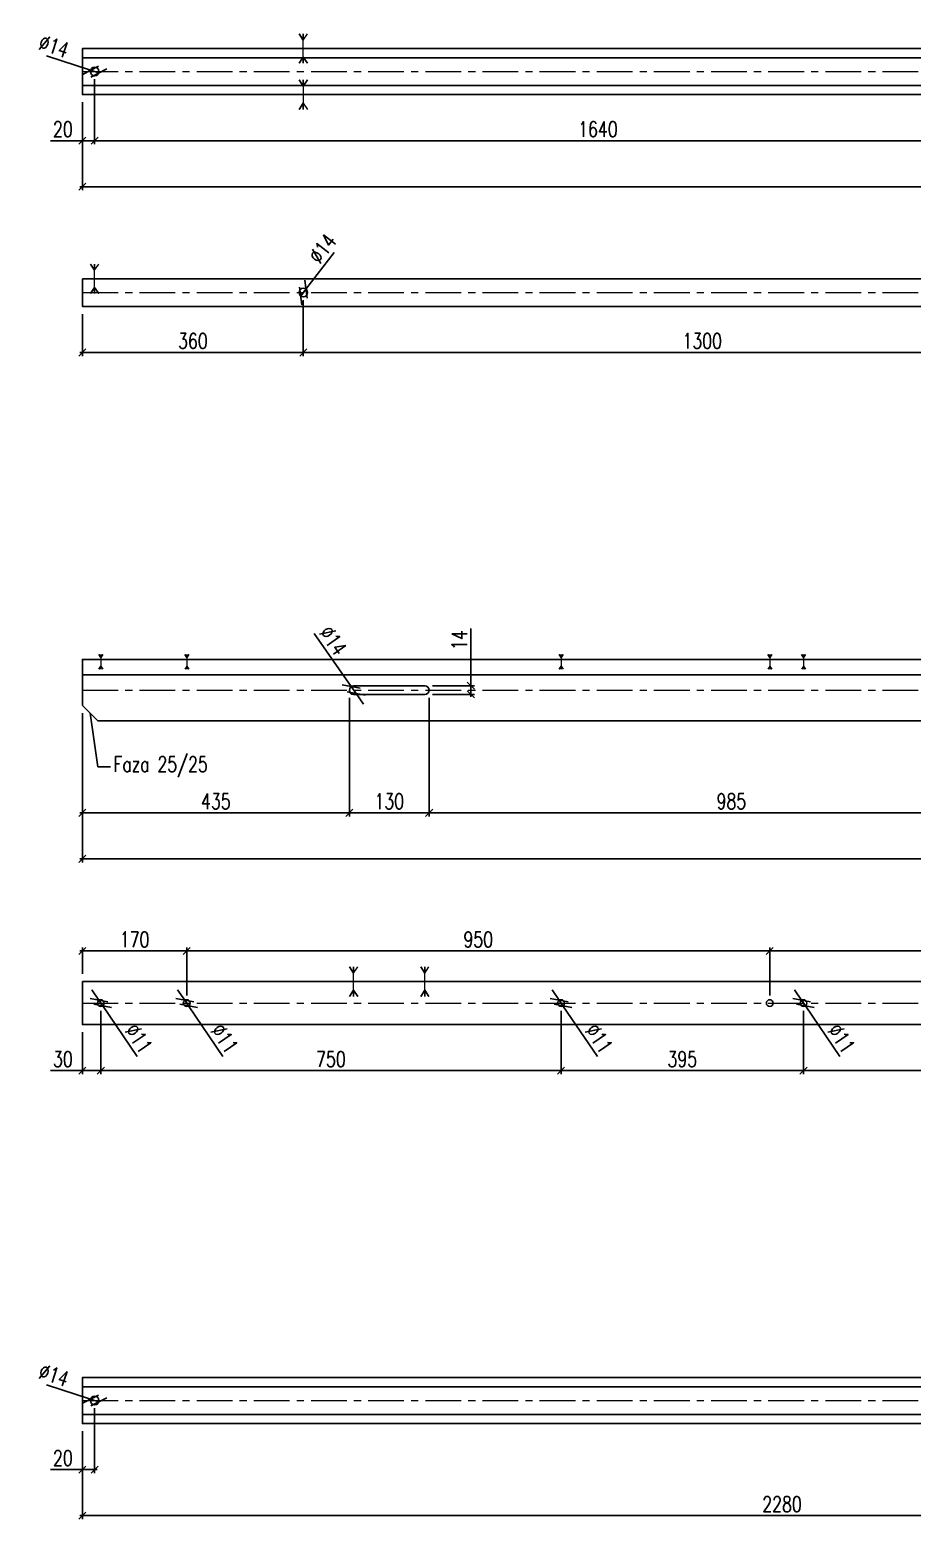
# Model space of a CAD drawing. Header units: millimetres. Extents: x -110 to 3857, y -131 to 4782.
# Drawn here: x -86 to 1352, y 2264 to 4691 of the extents above; entities that cross this region are included whole.
import ezdxf

# ---------------------------------------------------------------- set-up
doc = ezdxf.new("R2010")
doc.units = ezdxf.units.MM
doc.header["$LTSCALE"] = 1.833333
doc.header["$PDMODE"] = 1
doc.linetypes.add('CENTER', pattern=[50.8, 31.75, -6.35, 6.35, -6.35])
doc.layers.get('0').update_dxf_attribs({"linetype": 'CONTINUOUS'})
doc.layers.get('Defpoints').update_dxf_attribs({"linetype": 'CONTINUOUS'})
for name, color, linetype, lineweight in [('k_konstrukcja', 3, 'CONTINUOUS', 25), ('k_osie', 6, 'CENTER', 5), ('k_podkład', 253, 'CONTINUOUS', 13), ('k_wymiary', 1, 'CONTINUOUS', 5)]:
    doc.layers.add(name, color=color, linetype=linetype, lineweight=lineweight)
doc.styles.add('TXT3', font='SIMPLEX.SHX', dxfattribs={"width": 0.75, "height": 25})
doc.dimstyles.new('R1', dxfattribs={"dimtxt": 25, "dimasz": 20.833333, "dimexe": 5.833333, "dimexo": 12.5, "dimgap": 5, "dimtad": 0, "dimdec": 0, "dimzin": 0, "dimdsep": 46, "dimtxsty": 'TXT3', "dimblk1": 'OBLIQUE', "dimblk2": 'OBLIQUE', "dimsah": 1, "dimtsz": 5.833333, "dimcen": -3, "dimdle": 4.166667, "dimclrt": 2, "dimadec": 0, "dimazin": 0, "dimtfac": 0.75, "dimtdec": 0, "dimtmove": 0, "dimatfit": 3, "dimldrblk": 'NONE', "dimfxl": 1, "dimtvp": 0.75, "dimtolj": 1, "dimtzin": 0, "dimarcsym": 0})

# ---------------------------------------------------------------- blocks, each defined once
blk = doc.blocks.new('Poz. 11')
for points in [[(3300, 22.5), (-20, 22.5)], [(3300, -22.5), (-20, -22.5)]]:
    blk.add_lwpolyline(points)
at = {"layer": 'k_konstrukcja'}
blk.add_lwpolyline([(3300, -37.5), (3300, 37.5), (-20, 37.5), (-20, -37.5)], close=True, dxfattribs=at)
for centre in [(0, 0), (1640, 0), (3280, 0)]:
    blk.add_circle(centre, 7, dxfattribs=at)
at = {"layer": 'k_osie'}
blk.add_line((-20, 0), (3300, 0), dxfattribs=at)
at = {"layer": 'k_podkład'}
for points in [[(340, 23.5), (333.3, 13.5), (340, 23.5), (340, 13.5), (340, 23.5), (346.7, 13.5), (340, 23.5), (340, 51.5), (333.3, 61.5), (340, 51.5), (340, 61.5), (340, 51.5), (346.7, 61.5)], [(1640, 23.5), (1633.3, 13.5), (1640, 23.5), (1640, 13.5), (1640, 23.5), (1646.7, 13.5), (1640, 23.5), (1640, 51.5), (1633.3, 61.5), (1640, 51.5), (1640, 61.5), (1640, 51.5), (1646.7, 61.5)], [(2940, 23.5), (2946.7, 13.5), (2940, 23.5), (2940, 13.5), (2940, 23.5), (2933.3, 13.5), (2940, 23.5), (2940, 51.5), (2946.7, 61.5), (2940, 51.5), (2940, 61.5), (2940, 51.5), (2933.3, 61.5)], [(340, -23.5), (333.3, -13.5), (340, -23.5), (340, -13.5), (340, -23.5), (346.7, -13.5), (340, -23.5), (340, -51.5), (333.3, -61.5), (340, -51.5), (340, -61.5), (340, -51.5), (346.7, -61.5)], [(1640, -23.5), (1633.3, -13.5), (1640, -23.5), (1640, -13.5), (1640, -23.5), (1646.7, -13.5), (1640, -23.5), (1640, -51.5), (1633.3, -61.5), (1640, -51.5), (1640, -61.5), (1640, -51.5), (1646.7, -61.5)], [(2940, -23.5), (2946.7, -13.5), (2940, -23.5), (2940, -13.5), (2940, -23.5), (2933.3, -13.5), (2940, -23.5), (2940, -51.5), (2946.7, -61.5), (2940, -51.5), (2940, -61.5), (2940, -51.5), (2933.3, -61.5)]]:
    blk.add_lwpolyline(points, dxfattribs=at)
blk = doc.blocks.new('Poz. 12')
for points in [[(2260, 22.5), (-20, 22.5)], [(2260, -22.5), (-20, -22.5)]]:
    blk.add_lwpolyline(points)
at = {"layer": 'k_konstrukcja'}
blk.add_lwpolyline([(2260, -37.5), (2260, 37.5), (-20, 37.5), (-20, -37.5)], close=True, dxfattribs=at)
for centre in [(0, 0), (2240, 0)]:
    blk.add_circle(centre, 7, dxfattribs=at)
at = {"layer": 'k_osie'}
blk.add_lwpolyline([(-20, 0), (2260, 0)], dxfattribs=at)
blk = doc.blocks.new('*D349')
at = {"layer": 'Defpoints', "color": 0}
for p in [(20, 4622.5), (0, 4585), (0, 4510)]:
    blk.add_point(p, dxfattribs=at)
at = {"layer": 'k_wymiary', "color": 0, "lineweight": -2}
for p, q in [((20, 4610), (20, 4504.2)), ((0, 4572.5), (0, 4504.2)), ((5.8, 4515.8), (-5.8, 4504.2)), ((14.2, 4504.2), (25.8, 4515.8)), ((0, 4510), (-52, 4510)), ((24.2, 4510), (0, 4510))]:
    blk.add_line(p, q, dxfattribs=at)
at = {"layer": 'k_wymiary', "color": 2, "insert": (-31.8, 4528.7), "char_height": 25, "attachment_point": 5, "style": 'TXT3'}
blk.add_mtext('\\A1;20', dxfattribs=at)
blk = doc.blocks.new('_None')
blk = doc.blocks.new('_Oblique')
at = {"color": 0, "linetype": 'ByBlock', "lineweight": -2}
blk.add_line((-0.5, -0.5), (0.5, 0.5), dxfattribs=at)
blk = doc.blocks.new('*D350')
at = {"layer": 'Defpoints', "color": 0}
for p in [(20, 4622.5), (1660, 4622.5), (1660, 4510)]:
    blk.add_point(p, dxfattribs=at)
at = {"layer": 'k_wymiary', "color": 0, "lineweight": -2}
for p, q in [((20, 4610), (20, 4504.2)), ((1660, 4610), (1660, 4504.2)), ((25.8, 4515.8), (14.2, 4504.2)), ((1654.2, 4504.2), (1665.8, 4515.8)), ((15.8, 4510), (1664.2, 4510))]:
    blk.add_line(p, q, dxfattribs=at)
at = {"layer": 'k_wymiary', "color": 2, "insert": (840, 4528.7), "char_height": 25, "attachment_point": 5, "style": 'TXT3'}
blk.add_mtext('\\A1;1640', dxfattribs=at)
blk = doc.blocks.new('*D353')
at = {"layer": 'Defpoints', "color": 0}
for p in [(0, 4585), (3320, 4585), (3320, 4435)]:
    blk.add_point(p, dxfattribs=at)
at = {"layer": 'k_wymiary', "color": 0, "lineweight": -2}
for p, q in [((0, 4572.5), (0, 4429.2)), ((3320, 4572.5), (3320, 4429.2)), ((5.8, 4440.8), (-5.8, 4429.2)), ((3314.2, 4429.2), (3325.8, 4440.8)), ((-4.2, 4435), (3324.2, 4435))]:
    blk.add_line(p, q, dxfattribs=at)
at = {"layer": 'k_wymiary', "color": 2, "insert": (1660, 4453.7), "char_height": 25, "attachment_point": 5, "style": 'TXT3'}
blk.add_mtext('\\A1;3320', dxfattribs=at)
blk = doc.blocks.new('*D354')
at = {"layer": 'Defpoints', "color": 0}
for p in [(13.3, 4624.7), (26.7, 4620.3)]:
    blk.add_point(p, dxfattribs=at)
at = {"layer": 'k_wymiary', "color": 0, "lineweight": -2}
for p in [(-58.4, 4648.1), (26.7, 4620.3)]:
    blk.add_line(p, (13.3, 4624.7), dxfattribs=at)
at = {"layer": 'k_wymiary', "color": 0, "linetype": 'ByBlock', "lineweight": -2, "xscale": 20.83333333333333, "yscale": 20.83333333333333, "zscale": 20.83333333333333}
for p, rotation in [((13.3, 4624.7), 341.9317425320988), ((26.7, 4620.3), 161.9317425320988)]:
    blk.add_blockref('_Oblique', p, dxfattribs=dict(at, rotation=rotation))
at = {"layer": 'k_wymiary', "color": 2, "insert": (-46.4, 4663.9), "char_height": 25, "attachment_point": 5, "rotation": 341.9317, "style": 'TXT3'}
blk.add_mtext('\\A1;∅14', dxfattribs=at)
blk = doc.blocks.new('*D373')
at = {"layer": 'Defpoints', "color": 0}
for p in [(355.7, 4256.9), (364.3, 4268.1)]:
    blk.add_point(p, dxfattribs=at)
at = {"layer": 'k_wymiary', "color": 0, "lineweight": -2}
for p in [(410.3, 4327.9), (355.7, 4256.9)]:
    blk.add_line(p, (364.3, 4268.1), dxfattribs=at)
at = {"layer": 'k_wymiary', "color": 0, "linetype": 'ByBlock', "lineweight": -2, "xscale": 20.83333333333333, "yscale": 20.83333333333333, "zscale": 20.83333333333333}
for p, rotation in [((355.7, 4256.9), 52.46333254071379), ((364.3, 4268.1), 232.4633325407138)]:
    blk.add_blockref('_Oblique', p, dxfattribs=dict(at, rotation=rotation))
at = {"layer": 'k_wymiary', "color": 2, "insert": (391.4, 4334.2), "char_height": 25, "attachment_point": 5, "rotation": 52.4633, "style": 'TXT3'}
blk.add_mtext('\\A1;∅14', dxfattribs=at)
blk = doc.blocks.new('*D376')
at = {"layer": 'Defpoints', "color": 0}
for p in [(360, 4262.5), (0, 4240), (360, 4165)]:
    blk.add_point(p, dxfattribs=at)
at = {"layer": 'k_wymiary', "color": 0, "lineweight": -2}
for p, q in [((360, 4250), (360, 4159.2)), ((0, 4227.5), (0, 4159.2)), ((5.8, 4170.8), (-5.8, 4159.2)), ((-4.2, 4165), (364.2, 4165)), ((354.2, 4159.2), (365.8, 4170.8))]:
    blk.add_line(p, q, dxfattribs=at)
at = {"layer": 'k_wymiary', "color": 2, "insert": (180, 4183.7), "char_height": 25, "attachment_point": 5, "style": 'TXT3'}
blk.add_mtext('\\A1;360', dxfattribs=at)
blk = doc.blocks.new('*D377')
at = {"layer": 'Defpoints', "color": 0}
for p in [(360, 4262.5), (1660, 4262.5), (1660, 4165)]:
    blk.add_point(p, dxfattribs=at)
at = {"layer": 'k_wymiary', "color": 0, "lineweight": -2}
for p, q in [((360, 4250), (360, 4159.2)), ((1660, 4250), (1660, 4159.2)), ((365.8, 4170.8), (354.2, 4159.2)), ((355.8, 4165), (1664.2, 4165)), ((1654.2, 4159.2), (1665.8, 4170.8))]:
    blk.add_line(p, q, dxfattribs=at)
at = {"layer": 'k_wymiary', "color": 2, "insert": (1010, 4183.7), "char_height": 25, "attachment_point": 5, "style": 'TXT3'}
blk.add_mtext('\\A1;1300', dxfattribs=at)
blk = doc.blocks.new('*D381')
at = {"layer": 'Defpoints', "color": 0}
for p in [(0, 2420), (2280, 2420), (2280, 2270)]:
    blk.add_point(p, dxfattribs=at)
at = {"layer": 'k_wymiary', "color": 0, "lineweight": -2}
for p, q in [((0, 2407.5), (0, 2264.2)), ((2280, 2407.5), (2280, 2264.2)), ((5.8, 2275.8), (-5.8, 2264.2)), ((-4.2, 2270), (2284.2, 2270)), ((2274.2, 2264.2), (2285.8, 2275.8))]:
    blk.add_line(p, q, dxfattribs=at)
at = {"layer": 'k_wymiary', "color": 2, "insert": (1140, 2288.7), "char_height": 25, "attachment_point": 5, "style": 'TXT3'}
blk.add_mtext('\\A1;2280', dxfattribs=at)
blk = doc.blocks.new('*D390')
at = {"layer": 'Defpoints', "color": 0}
for p in [(20, 2457.5), (0, 2420), (0, 2345)]:
    blk.add_point(p, dxfattribs=at)
at = {"layer": 'k_wymiary', "color": 0, "lineweight": -2}
for p, q in [((20, 2445), (20, 2339.2)), ((0, 2407.5), (0, 2339.2)), ((0, 2345), (-52, 2345)), ((5.8, 2350.8), (-5.8, 2339.2)), ((24.2, 2345), (0, 2345)), ((14.2, 2339.2), (25.8, 2350.8))]:
    blk.add_line(p, q, dxfattribs=at)
at = {"layer": 'k_wymiary', "color": 2, "insert": (-31.8, 2363.8), "char_height": 25, "attachment_point": 5, "style": 'TXT3'}
blk.add_mtext('\\A1;20', dxfattribs=at)
blk = doc.blocks.new('*D391')
at = {"layer": 'Defpoints', "color": 0}
for p in [(13.3, 2459.7), (26.7, 2455.3)]:
    blk.add_point(p, dxfattribs=at)
at = {"layer": 'k_wymiary', "color": 0, "lineweight": -2}
for p in [(-58.4, 2483.1), (26.7, 2455.3)]:
    blk.add_line(p, (13.3, 2459.7), dxfattribs=at)
at = {"layer": 'k_wymiary', "color": 0, "linetype": 'ByBlock', "lineweight": -2, "xscale": 20.83333333333333, "yscale": 20.83333333333333, "zscale": 20.83333333333333}
for p, rotation in [((13.3, 2459.7), 341.9317425320988), ((26.7, 2455.3), 161.9317425320988)]:
    blk.add_blockref('_Oblique', p, dxfattribs=dict(at, rotation=rotation))
at = {"layer": 'k_wymiary', "color": 2, "insert": (-46.4, 2498.9), "char_height": 25, "attachment_point": 5, "rotation": 341.9317, "style": 'TXT3'}
blk.add_mtext('\\A1;∅14', dxfattribs=at)
blk = doc.blocks.new('Poz. 2')
blk.add_lwpolyline([(-1550, 25), (1550, 25)])
blk.add_lwpolyline([(-19.1, 2.9), (12.1, -15.1, 1), (19.1, -2.9), (-12.1, 15.1, 1)], format="xyb", close=True)
at = {"layer": 'k_konstrukcja'}
blk.add_lwpolyline([(-1525, -50), (1525, -50), (1550, -25), (1550, 50), (-1550, 50), (-1550, -25)], close=True, dxfattribs=at)
for points in [[(-1108, -7), (-992, -7, 1), (-992, 7), (-1108, 7, 1)], [(1108, -7), (992, -7, -1), (992, 7), (1108, 7, -1)]]:
    blk.add_lwpolyline(points, format="xyb", close=True, dxfattribs=at)
blk.add_circle((1530, 0), 7, dxfattribs=at)
at = {"layer": 'k_osie'}
blk.add_lwpolyline([(-1550, 0), (1550, 0)], dxfattribs=at)
at = {"layer": 'k_podkład'}
for points in [[(-1520, 53), (-1523.3, 58), (-1520, 53), (-1520, 58), (-1520, 53), (-1516.7, 58), (-1520, 53), (-1520, 39), (-1523.3, 34), (-1520, 39), (-1520, 34), (-1520, 39), (-1516.7, 34)], [(-1380, 53), (-1376.7, 58), (-1380, 53), (-1380, 58), (-1380, 53), (-1383.3, 58), (-1380, 53), (-1380, 39), (-1376.7, 34), (-1380, 39), (-1380, 34), (-1380, 39), (-1383.3, 34)], [(-770, 53), (-773.3, 58), (-770, 53), (-770, 58), (-770, 53), (-766.7, 58), (-770, 53), (-770, 39), (-773.3, 34), (-770, 39), (-770, 34), (-770, 39), (-766.7, 34)], [(-430, 53), (-426.7, 58), (-430, 53), (-430, 58), (-430, 53), (-433.3, 58), (-430, 53), (-430, 39), (-426.7, 34), (-430, 39), (-430, 34), (-430, 39), (-433.3, 34)], [(-375, 53), (-371.7, 58), (-375, 53), (-375, 58), (-375, 53), (-378.3, 58), (-375, 53), (-375, 39), (-371.7, 34), (-375, 39), (-375, 34), (-375, 39), (-378.3, 34)], [(375, 53), (378.3, 58), (375, 53), (375, 58), (375, 53), (371.7, 58), (375, 53), (375, 39), (378.3, 34), (375, 39), (375, 34), (375, 39), (371.7, 34)], [(430, 53), (433.3, 58), (430, 53), (430, 58), (430, 53), (426.7, 58), (430, 53), (430, 39), (433.3, 34), (430, 39), (430, 34), (430, 39), (426.7, 34)], [(770, 53), (773.3, 58), (770, 53), (770, 58), (770, 53), (766.7, 58), (770, 53), (770, 39), (773.3, 34), (770, 39), (770, 34), (770, 39), (766.7, 34)], [(1380, 53), (1383.3, 58), (1380, 53), (1380, 58), (1380, 53), (1376.7, 58), (1380, 53), (1380, 39), (1383.3, 34), (1380, 39), (1380, 34), (1380, 39), (1376.7, 34)], [(1520, 53), (1523.3, 58), (1520, 53), (1520, 58), (1520, 53), (1516.7, 58), (1520, 53), (1520, 39), (1523.3, 34), (1520, 39), (1520, 34), (1520, 39), (1516.7, 34)]]:
    blk.add_lwpolyline(points, dxfattribs=at)
blk = doc.blocks.new('*D474')
at = {"layer": 'Defpoints', "color": 0}
for p in [(435, 3615), (0, 3590), (435, 3415)]:
    blk.add_point(p, dxfattribs=at)
at = {"layer": 'k_wymiary', "color": 0, "lineweight": -2}
for p, q in [((435, 3602.5), (435, 3409.2)), ((0, 3577.5), (0, 3409.2)), ((5.8, 3420.8), (-5.8, 3409.2)), ((-4.2, 3415), (439.2, 3415)), ((429.2, 3409.2), (440.8, 3420.8))]:
    blk.add_line(p, q, dxfattribs=at)
at = {"layer": 'k_wymiary', "color": 2, "insert": (217.5, 3433.7), "char_height": 25, "attachment_point": 5, "style": 'TXT3'}
blk.add_mtext('\\A1;435', dxfattribs=at)
blk = doc.blocks.new('*D475')
at = {"layer": 'Defpoints', "color": 0}
for p in [(435, 3615), (565, 3615), (565, 3415)]:
    blk.add_point(p, dxfattribs=at)
at = {"layer": 'k_wymiary', "color": 0, "lineweight": -2}
for p, q in [((435, 3602.5), (435, 3409.2)), ((565, 3602.5), (565, 3409.2)), ((440.8, 3420.8), (429.2, 3409.2)), ((430.8, 3415), (569.2, 3415)), ((559.2, 3409.2), (570.8, 3420.8))]:
    blk.add_line(p, q, dxfattribs=at)
at = {"layer": 'k_wymiary', "color": 2, "insert": (500, 3433.7), "char_height": 25, "attachment_point": 5, "style": 'TXT3'}
blk.add_mtext('\\A1;130', dxfattribs=at)
blk = doc.blocks.new('*D476')
at = {"layer": 'Defpoints', "color": 0}
for p in [(565, 3615), (1550, 3615), (1550, 3415)]:
    blk.add_point(p, dxfattribs=at)
at = {"layer": 'k_wymiary', "color": 0, "lineweight": -2}
for p, q in [((565, 3602.5), (565, 3409.2)), ((1550, 3602.5), (1550, 3409.2)), ((570.8, 3420.8), (559.2, 3409.2)), ((560.8, 3415), (1554.2, 3415)), ((1544.2, 3409.2), (1555.8, 3420.8))]:
    blk.add_line(p, q, dxfattribs=at)
at = {"layer": 'k_wymiary', "color": 2, "insert": (1057.5, 3433.7), "char_height": 25, "attachment_point": 5, "style": 'TXT3'}
blk.add_mtext('\\A1;985', dxfattribs=at)
blk = doc.blocks.new('*D481')
at = {"layer": 'Defpoints', "color": 0}
for p in [(1441.7, 3677.5), (1469.9, 3625.7), (25, 3565), (1658.3, 3552.5), (3075, 3565)]:
    blk.add_point(p, dxfattribs=at)
at = {"layer": 'k_wymiary', "color": 0, "lineweight": -2}
blk.add_arc((1636.6, 3565), 177.5, 150, 180, dxfattribs=at)
at = {"layer": 'k_wymiary', "color": 0, "linetype": 'ByBlock', "lineweight": -2, "xscale": 20.83333333333333, "yscale": 20.83333333333333, "zscale": 20.83333333333333}
for p, rotation in [((1482.9, 3653.7), 60.00000001284901), ((1459.2, 3565), 269.9999999999999)]:
    blk.add_blockref('_Oblique', p, dxfattribs=dict(at, rotation=rotation))
at = {"layer": 'k_wymiary', "color": 2, "insert": (1447.1, 3615.8), "char_height": 25, "attachment_point": 5, "rotation": 75, "style": 'TXT3'}
blk.add_mtext('\\A1;30%%d', dxfattribs=at)
blk = doc.blocks.new('*D484')
at = {"layer": 'Defpoints', "color": 0}
for p in [(438, 3620.7), (446, 3609.3)]:
    blk.add_point(p, dxfattribs=at)
at = {"layer": 'k_wymiary', "color": 0, "lineweight": -2}
for p, q in [((438, 3620.7), (377.7, 3707.3)), ((446, 3609.3), (438, 3620.7)), ((446, 3609.3), (457.9, 3592.2))]:
    blk.add_line(p, q, dxfattribs=at)
at = {"layer": 'k_wymiary', "color": 0, "linetype": 'ByBlock', "lineweight": -2, "xscale": 20.83333333333333, "yscale": 20.83333333333333, "zscale": 20.83333333333333}
for p, rotation in [((438, 3620.7), 304.8864032735648), ((446, 3609.3), 124.8864032735648)]:
    blk.add_blockref('_Oblique', p, dxfattribs=dict(at, rotation=rotation))
at = {"layer": 'k_wymiary', "color": 2, "insert": (408.7, 3695.6), "char_height": 25, "attachment_point": 5, "rotation": 304.8864, "style": 'TXT3'}
blk.add_mtext('\\A1;∅14', dxfattribs=at)
blk = doc.blocks.new('*D486')
at = {"layer": 'Defpoints', "color": 0}
for p in [(0, 3590), (3100, 3590), (3100, 3340)]:
    blk.add_point(p, dxfattribs=at)
at = {"layer": 'k_wymiary', "color": 0, "lineweight": -2}
for p, q in [((0, 3577.5), (0, 3334.2)), ((3100, 3577.5), (3100, 3334.2)), ((5.8, 3345.8), (-5.8, 3334.2)), ((-4.2, 3340), (3104.2, 3340)), ((3094.2, 3334.2), (3105.8, 3345.8))]:
    blk.add_line(p, q, dxfattribs=at)
at = {"layer": 'k_wymiary', "color": 2, "insert": (1550, 3358.7), "char_height": 25, "attachment_point": 5, "style": 'TXT3'}
blk.add_mtext('\\A1;3100', dxfattribs=at)
blk = doc.blocks.new('*D487')
at = {"layer": 'Defpoints', "color": 0}
for p in [(30, 3105), (0, 3070), (0, 2995)]:
    blk.add_point(p, dxfattribs=at)
at = {"layer": 'k_wymiary', "color": 0, "lineweight": -2}
for p, q in [((30, 3092.5), (30, 2989.2)), ((0, 3057.5), (0, 2989.2)), ((0, 2995), (-52, 2995)), ((5.8, 3000.8), (-5.8, 2989.2)), ((34.2, 2995), (0, 2995)), ((24.2, 2989.2), (35.8, 3000.8))]:
    blk.add_line(p, q, dxfattribs=at)
at = {"layer": 'k_wymiary', "color": 2, "insert": (-31.8, 3013.7), "char_height": 25, "attachment_point": 5, "style": 'TXT3'}
blk.add_mtext('\\A1;30', dxfattribs=at)
blk = doc.blocks.new('*D488')
at = {"layer": 'Defpoints', "color": 0}
for p in [(30, 3105), (780, 3105), (780, 2995)]:
    blk.add_point(p, dxfattribs=at)
at = {"layer": 'k_wymiary', "color": 0, "lineweight": -2}
for p, q in [((30, 3092.5), (30, 2989.2)), ((780, 3092.5), (780, 2989.2)), ((35.8, 3000.8), (24.2, 2989.2)), ((25.8, 2995), (784.2, 2995)), ((774.2, 2989.2), (785.8, 3000.8))]:
    blk.add_line(p, q, dxfattribs=at)
at = {"layer": 'k_wymiary', "color": 2, "insert": (405, 3013.7), "char_height": 25, "attachment_point": 5, "style": 'TXT3'}
blk.add_mtext('\\A1;750', dxfattribs=at)
blk = doc.blocks.new('*D489')
at = {"layer": 'Defpoints', "color": 0}
for p in [(780, 3105), (1175, 3105), (1175, 2995)]:
    blk.add_point(p, dxfattribs=at)
at = {"layer": 'k_wymiary', "color": 0, "lineweight": -2}
for p, q in [((780, 3092.5), (780, 2989.2)), ((1175, 3092.5), (1175, 2989.2)), ((785.8, 3000.8), (774.2, 2989.2)), ((775.8, 2995), (1179.2, 2995)), ((1169.2, 2989.2), (1180.8, 3000.8))]:
    blk.add_line(p, q, dxfattribs=at)
at = {"layer": 'k_wymiary', "color": 2, "insert": (977.5, 3013.7), "char_height": 25, "attachment_point": 5, "style": 'TXT3'}
blk.add_mtext('\\A1;395', dxfattribs=at)
blk = doc.blocks.new('*D490')
at = {"layer": 'Defpoints', "color": 0}
for p in [(1175, 3105), (1925, 3105), (1925, 2995)]:
    blk.add_point(p, dxfattribs=at)
at = {"layer": 'k_wymiary', "color": 0, "lineweight": -2}
for p, q in [((1175, 3092.5), (1175, 2989.2)), ((1925, 3092.5), (1925, 2989.2)), ((1180.8, 3000.8), (1169.2, 2989.2)), ((1170.8, 2995), (1929.2, 2995)), ((1919.2, 2989.2), (1930.8, 3000.8))]:
    blk.add_line(p, q, dxfattribs=at)
at = {"layer": 'k_wymiary', "color": 2, "insert": (1550, 3013.7), "char_height": 25, "attachment_point": 5, "style": 'TXT3'}
blk.add_mtext('\\A1;750', dxfattribs=at)
blk = doc.blocks.new('*D493')
at = {"layer": 'Defpoints', "color": 0}
for p in [(1120, 3190), (170, 3105), (1120, 3105)]:
    blk.add_point(p, dxfattribs=at)
at = {"layer": 'k_wymiary', "color": 0, "lineweight": -2}
for p, q in [((175.8, 3195.8), (164.2, 3184.2)), ((165.8, 3190), (1124.2, 3190)), ((170, 3117.5), (170, 3195.8)), ((1114.2, 3184.2), (1125.8, 3195.8)), ((1120, 3117.5), (1120, 3195.8))]:
    blk.add_line(p, q, dxfattribs=at)
at = {"layer": 'k_wymiary', "color": 2, "insert": (645, 3208.7), "char_height": 25, "attachment_point": 5, "style": 'TXT3'}
blk.add_mtext('\\A1;950', dxfattribs=at)
blk = doc.blocks.new('*D494')
at = {"layer": 'Defpoints', "color": 0}
for p in [(1980, 3190), (1120, 3105), (1980, 3105)]:
    blk.add_point(p, dxfattribs=at)
at = {"layer": 'k_wymiary', "color": 0, "lineweight": -2}
for p, q in [((1125.8, 3195.8), (1114.2, 3184.2)), ((1115.8, 3190), (1984.2, 3190)), ((1120, 3117.5), (1120, 3195.8)), ((1974.2, 3184.2), (1985.8, 3195.8)), ((1980, 3117.5), (1980, 3195.8))]:
    blk.add_line(p, q, dxfattribs=at)
at = {"layer": 'k_wymiary', "color": 2, "insert": (1550, 3208.7), "char_height": 25, "attachment_point": 5, "style": 'TXT3'}
blk.add_mtext('\\A1;860', dxfattribs=at)
blk = doc.blocks.new('*D502')
at = {"layer": 'Defpoints', "color": 0}
for p in [(170, 3190), (0, 3140), (170, 3105)]:
    blk.add_point(p, dxfattribs=at)
at = {"layer": 'k_wymiary', "color": 0, "lineweight": -2}
for p, q in [((5.8, 3195.8), (-5.8, 3184.2)), ((-4.2, 3190), (174.2, 3190)), ((0, 3152.5), (0, 3195.8)), ((164.2, 3184.2), (175.8, 3195.8)), ((170, 3117.5), (170, 3195.8))]:
    blk.add_line(p, q, dxfattribs=at)
at = {"layer": 'k_wymiary', "color": 2, "insert": (85, 3208.7), "char_height": 25, "attachment_point": 5, "style": 'TXT3'}
blk.add_mtext('\\A1;170', dxfattribs=at)
blk = doc.blocks.new('*D504')
at = {"layer": 'Defpoints', "color": 0}
for p in [(558, 3622), (633, 3622), (558, 3608)]:
    blk.add_point(p, dxfattribs=at)
at = {"layer": 'k_wymiary', "color": 0, "lineweight": -2}
for p, q in [((633, 3622), (633, 3715.2)), ((570.5, 3622), (638.8, 3622)), ((638.8, 3616.2), (627.2, 3627.8)), ((633, 3603.8), (633, 3626.2)), ((570.5, 3608), (638.8, 3608)), ((627.2, 3613.8), (638.8, 3602.2))]:
    blk.add_line(p, q, dxfattribs=at)
at = {"layer": 'k_wymiary', "color": 2, "insert": (614.3, 3696.3), "char_height": 25, "attachment_point": 5, "rotation": 90, "style": 'TXT3'}
blk.add_mtext('\\A1;14', dxfattribs=at)
blk = doc.blocks.new('*D506')
at = {"layer": 'Defpoints', "color": 0}
for p in [(26.9, 3109.6), (33.1, 3100.4)]:
    blk.add_point(p, dxfattribs=at)
at = {"layer": 'k_wymiary', "color": 0, "lineweight": -2}
for p, q in [((26.9, 3109.6), (15.2, 3126.8)), ((26.9, 3109.6), (33.1, 3100.4)), ((33.1, 3100.4), (89.1, 3017.8))]:
    blk.add_line(p, q, dxfattribs=at)
at = {"layer": 'k_wymiary', "color": 0, "linetype": 'ByBlock', "lineweight": -2, "xscale": 20.83333333333333, "yscale": 20.83333333333333, "zscale": 20.83333333333333}
for p, rotation in [((26.9, 3109.6), 304.1589611627155), ((33.1, 3100.4), 124.1589611627154)]:
    blk.add_blockref('_Oblique', p, dxfattribs=dict(at, rotation=rotation))
at = {"layer": 'k_wymiary', "color": 2, "insert": (91.8, 3047.3), "char_height": 25, "attachment_point": 5, "rotation": 304.159, "style": 'TXT3'}
blk.add_mtext('\\A1;∅11', dxfattribs=at)
blk = doc.blocks.new('*D507')
at = {"layer": 'Defpoints', "color": 0}
for p in [(166.9, 3109.6), (173.1, 3100.4)]:
    blk.add_point(p, dxfattribs=at)
at = {"layer": 'k_wymiary', "color": 0, "lineweight": -2}
for p, q in [((166.9, 3109.6), (155.2, 3126.8)), ((166.9, 3109.6), (173.1, 3100.4)), ((173.1, 3100.4), (229.1, 3017.8))]:
    blk.add_line(p, q, dxfattribs=at)
at = {"layer": 'k_wymiary', "color": 0, "linetype": 'ByBlock', "lineweight": -2, "xscale": 20.83333333333333, "yscale": 20.83333333333333, "zscale": 20.83333333333333}
for p, rotation in [((166.9, 3109.6), 304.1589611627155), ((173.1, 3100.4), 124.1589611627154)]:
    blk.add_blockref('_Oblique', p, dxfattribs=dict(at, rotation=rotation))
at = {"layer": 'k_wymiary', "color": 2, "insert": (231.8, 3047.3), "char_height": 25, "attachment_point": 5, "rotation": 304.159, "style": 'TXT3'}
blk.add_mtext('\\A1;∅11', dxfattribs=at)
blk = doc.blocks.new('*D508')
at = {"layer": 'Defpoints', "color": 0}
for p in [(776.9, 3109.6), (783.1, 3100.4)]:
    blk.add_point(p, dxfattribs=at)
at = {"layer": 'k_wymiary', "color": 0, "lineweight": -2}
for p, q in [((776.9, 3109.6), (765.2, 3126.8)), ((776.9, 3109.6), (783.1, 3100.4)), ((783.1, 3100.4), (839.1, 3017.8))]:
    blk.add_line(p, q, dxfattribs=at)
at = {"layer": 'k_wymiary', "color": 0, "linetype": 'ByBlock', "lineweight": -2, "xscale": 20.83333333333333, "yscale": 20.83333333333333, "zscale": 20.83333333333333}
for p, rotation in [((776.9, 3109.6), 304.1589611627155), ((783.1, 3100.4), 124.1589611627154)]:
    blk.add_blockref('_Oblique', p, dxfattribs=dict(at, rotation=rotation))
at = {"layer": 'k_wymiary', "color": 2, "insert": (841.8, 3047.3), "char_height": 25, "attachment_point": 5, "rotation": 304.159, "style": 'TXT3'}
blk.add_mtext('\\A1;∅11', dxfattribs=at)
blk = doc.blocks.new('*D509')
at = {"layer": 'Defpoints', "color": 0}
for p in [(1171.9, 3109.6), (1178.1, 3100.4)]:
    blk.add_point(p, dxfattribs=at)
at = {"layer": 'k_wymiary', "color": 0, "lineweight": -2}
for p, q in [((1171.9, 3109.6), (1160.2, 3126.8)), ((1171.9, 3109.6), (1178.1, 3100.4)), ((1178.1, 3100.4), (1234.1, 3017.8))]:
    blk.add_line(p, q, dxfattribs=at)
at = {"layer": 'k_wymiary', "color": 0, "linetype": 'ByBlock', "lineweight": -2, "xscale": 20.83333333333333, "yscale": 20.83333333333333, "zscale": 20.83333333333333}
for p, rotation in [((1171.9, 3109.6), 304.1589611627155), ((1178.1, 3100.4), 124.1589611627154)]:
    blk.add_blockref('_Oblique', p, dxfattribs=dict(at, rotation=rotation))
at = {"layer": 'k_wymiary', "color": 2, "insert": (1236.8, 3047.3), "char_height": 25, "attachment_point": 5, "rotation": 304.159, "style": 'TXT3'}
blk.add_mtext('\\A1;∅11', dxfattribs=at)

msp = doc.modelspace()

# ---------------------------------------------------------------- linework, layer by layer
at = {"layer": 'k_konstrukcja'}
for points in [[(0, 4285), (0, 4240), (3320, 4240), (3320, 4285)], [(0, 3140), (3100, 3140), (3100, 3070), (0, 3070)]]:
    msp.add_lwpolyline(points, close=True, dxfattribs=at)
for centre, radius in [((360, 4262.5), 7), ((30, 3105), 5.5), ((170, 3105), 5.5), ((780, 3105), 5.5), ((1120, 3105), 5.5), ((1175, 3105), 5.5)]:
    msp.add_circle(centre, radius, dxfattribs=at)
at = {"layer": 'k_osie'}
msp.add_line((0, 4262.5), (3320, 4262.5), dxfattribs=at)
msp.add_lwpolyline([(0, 3105), (3100, 3105)], dxfattribs=at)
at = {"layer": 'k_podkład'}
for points in [[(20, 4271), (13.33, 4261), (20, 4271), (20, 4261), (20, 4271), (26.67, 4261), (20, 4271), (20, 4299), (13.33, 4309), (20, 4299), (20, 4309), (20, 4299), (26.67, 4309)], [(442, 3126), (435.33, 3116), (442, 3126), (442, 3116), (442, 3126), (448.67, 3116), (442, 3126), (442, 3154), (435.33, 3164), (442, 3154), (442, 3164), (442, 3154), (448.67, 3164)], [(558, 3126), (551.33, 3116), (558, 3126), (558, 3116), (558, 3126), (564.67, 3116), (558, 3126), (558, 3154), (551.33, 3164), (558, 3154), (558, 3164), (558, 3154), (564.67, 3164)]]:
    msp.add_lwpolyline(points, dxfattribs=at)

# ---------------------------------------------------------------- block references
at = {"layer": 'k_konstrukcja'}
for name, p in [('Poz. 11', (20, 4622.5)), ('Poz. 2', (1550, 3615)), ('Poz. 12', (20, 2457.5))]:
    msp.add_blockref(name, p, dxfattribs=at)

# ---------------------------------------------------------------- texts
at = {"layer": 'k_wymiary', "color": 2, "insert": (50.83, 3490), "char_height": 25, "attachment_point": 4, "style": 'TXT3'}
msp.add_mtext('Faza 25/25', dxfattribs=at)

# ---------------------------------------------------------------- dimensions: what is measured, and where the dimension line sits
at = {"layer": 'k_wymiary'}
for p1, p2, picture, middle in [((26.65, 4620.33), (13.35, 4624.67), '*D354', (-46.43, 4663.89)), ((355.74, 4256.95), (364.26, 4268.05), '*D373', (391.43, 4334.18)), ((26.65, 2455.33), (13.35, 2459.67), '*D391', (-46.43, 2498.89))]:
    dim = msp.add_diameter_dim_2p(p1=p1, p2=p2, dimstyle='R1', dxfattribs=at)
    dim.commit()
    dim.dimension.update_dxf_attribs({"geometry": picture, "text_midpoint": middle})
for base, p1, p2, picture, middle in [((0, 4510), (20, 4622.5), (0, 4585), '*D349', (-31.85, 4528.75)), ((1660, 4510), (20, 4622.5), (1660, 4622.5), '*D350', (840, 4528.75)), ((3320, 4435), (0, 4585), (3320, 4585), '*D353', (1660, 4453.75)), ((360, 4165), (0, 4240), (360, 4262.5), '*D376', (180, 4183.75)), ((435, 3415), (0, 3590), (435, 3615), '*D474', (217.5, 3433.75)), ((3100, 3340), (0, 3590), (3100, 3590), '*D486', (1550, 3358.75)), ((170, 3190), (0, 3140), (170, 3105), '*D502', (85, 3208.75)), ((0, 2995), (30, 3105), (0, 3070), '*D487', (-31.85, 3013.75)), ((780, 2995), (30, 3105), (780, 3105), '*D488', (405, 3013.75)), ((2280, 2270), (0, 2420), (2280, 2420), '*D381', (1140, 2288.75))]:
    dim = msp.add_linear_dim(base=base, p1=p1, p2=p2, dimstyle='R1', dxfattribs=at)
    dim.commit()
    dim.dimension.update_dxf_attribs({"geometry": picture, "text_midpoint": middle})
for base, p1, p2, picture, middle in [((1660, 4165), (360, 4262.5), (1660, 4262.5), '*D377', (1010, 4183.75)), ((565, 3415), (435, 3615), (565, 3615), '*D475', (500, 3433.75)), ((1550, 3415), (565, 3615), (1550, 3615), '*D476', (1057.5, 3433.75)), ((1120, 3190), (170, 3105), (1120, 3105), '*D493', (645, 3208.75)), ((1980, 3190), (1120, 3105), (1980, 3105), '*D494', (1550, 3208.75)), ((1175, 2995), (780, 3105), (1175, 3105), '*D489', (977.5, 3013.75)), ((1925, 2995), (1175, 3105), (1925, 3105), '*D490', (1550, 3013.75))]:
    dim = msp.add_linear_dim(base=base, p1=p1, p2=p2, dimstyle='R1', override={"dimtmove": 1}, dxfattribs=at)
    dim.commit()
    dim.dimension.update_dxf_attribs({"geometry": picture, "text_midpoint": middle})
for p1, p2, picture, middle in [((446, 3609.26), (438, 3620.74), '*D484', (393.28, 3684.87)), ((26.91, 3109.55), (33.09, 3100.45), '*D506', (76.31, 3036.75)), ((166.91, 3109.55), (173.09, 3100.45), '*D507', (216.31, 3036.75)), ((776.91, 3109.55), (783.09, 3100.45), '*D508', (826.31, 3036.75)), ((1171.91, 3109.55), (1178.09, 3100.45), '*D509', (1221.31, 3036.75))]:
    dim = msp.add_diameter_dim_2p(p1=p1, p2=p2, dimstyle='R1', dxfattribs=at)
    dim.commit()
    dim.dimension.update_dxf_attribs({"geometry": picture, "text_midpoint": middle, "dimtype": 163})
dim = msp.add_linear_dim(base=(633, 3622), p1=(558, 3608), p2=(558, 3622), angle=90, dimstyle='R1', dxfattribs=at)
dim.commit()
dim.dimension.update_dxf_attribs({"geometry": '*D504', "text_midpoint": (633, 3696.35), "dimtype": 160})
dim = msp.add_angular_dim_2l(base=(1469.85, 3625.69), line1=((25, 3565), (3075, 3565)), line2=((1441.75, 3677.5), (1658.25, 3552.5)), dimstyle='R1', dxfattribs=at)
dim.commit()
dim.dimension.update_dxf_attribs({"geometry": '*D481', "text_midpoint": (1447.09, 3615.78)})
dim = msp.add_linear_dim(base=(0, 2345), p1=(20, 2457.5), p2=(0, 2420), angle=180, dimstyle='R1', dxfattribs=at)
dim.commit()
dim.dimension.update_dxf_attribs({"geometry": '*D390', "text_midpoint": (-31.85, 2363.75)})

# ---------------------------------------------------------------- leaders
at = {"layer": 'k_wymiary', "annotation_type": 0, "has_hookline": 1, "hookline_direction": 0, "text_width": 167.86}
msp.add_leader([(12.5, 3577.5), (25, 3490), (45.83, 3490)], dimstyle='R1', dxfattribs=at)

doc.saveas('drawing.dxf')
